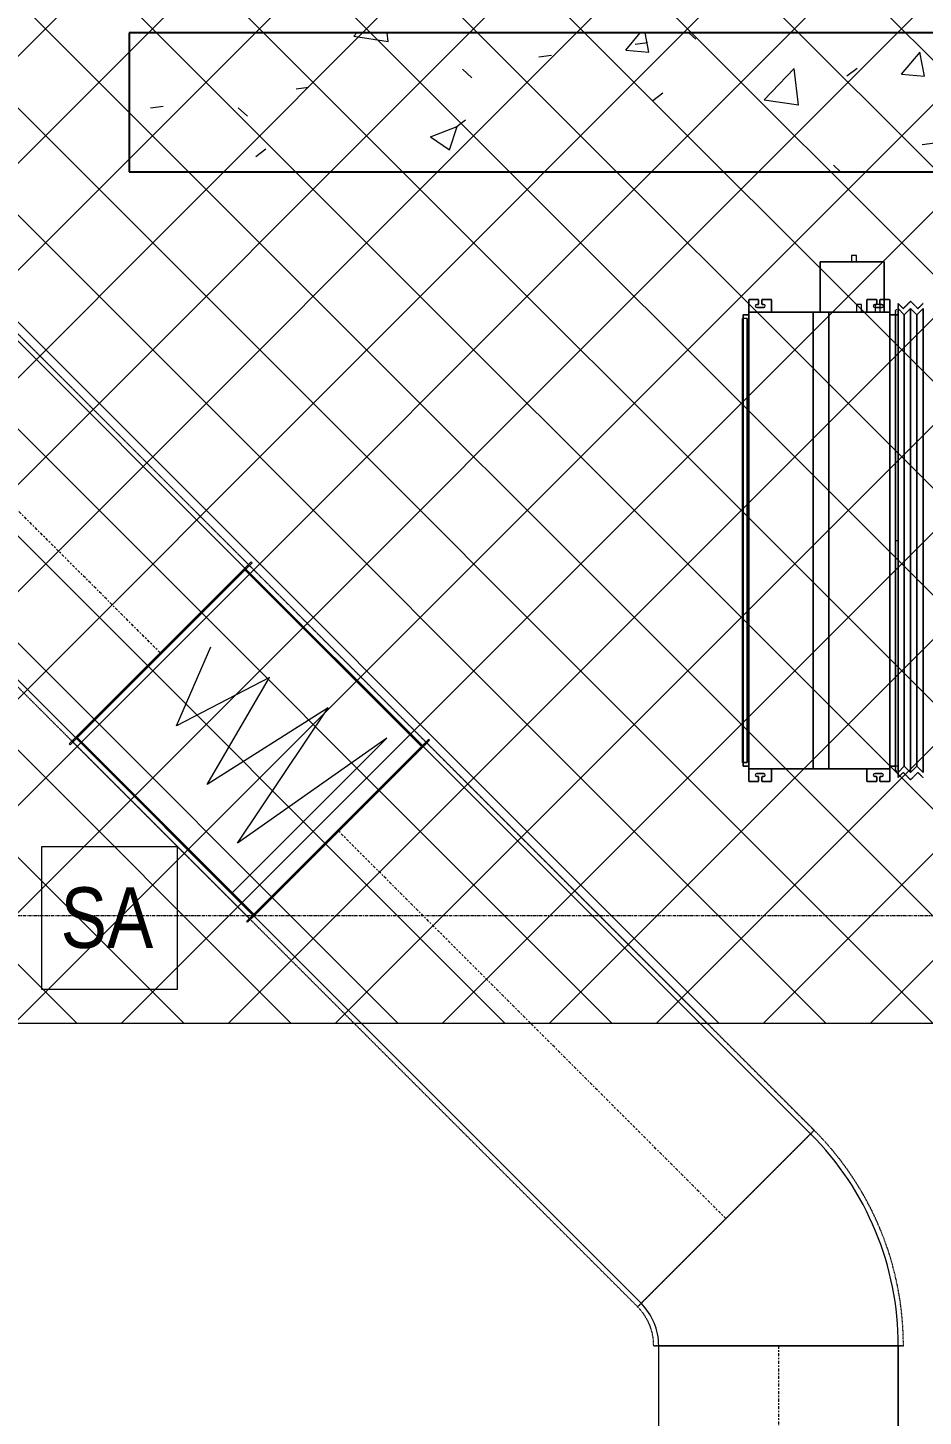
# Model space of a CAD drawing. Header units: inches. Extents: x -83664 to 20107, y -47222 to 19398.
# Drawn here: x -59674 to -56124, y -38748 to -33244 of the extents above; entities that cross this region are included whole.
import ezdxf

# ---------------------------------------------------------------- set-up
doc = ezdxf.new("R2010")
doc.units = ezdxf.units.IN
doc.header["$MEASUREMENT"] = 0
for name, pattern in [('Center', [29.999999, 12, -6, 6, -6]), ('Grid Line', [22.225, 12.7, -3.175, 3.175, -3.175]), ('Hidden 0_50', [1.0584, 0.5292, -0.5292])]:
    doc.linetypes.add(name, pattern=pattern)
doc.layers.add('A-DETL', color=7, linetype='Continuous', lineweight=18, true_color=0x00a600)
doc.layers.add('M-HVAC-DUCT', color=7, linetype='Continuous', lineweight=9, true_color=0xffe97f)
for name, color, linetype, lineweight in [('A-DETL-GENF', 7, 'Continuous', 9), ('A-WALL', 7, 'Continuous', 9), ('A-WALL-PATT', 7, 'Continuous', 25), ('G-ANNO-TEXT', 7, 'Continuous', 9), ('M-EQPM', 7, 'Continuous', 18), ('M-HVAC-DUCT-CNTR', 7, 'Center', 9), ('S-GRID', 7, 'Continuous', 9)]:
    doc.layers.add(name, color=color, linetype=linetype, lineweight=lineweight)
doc.styles.add('Arial Narrow_21', font='ARIALN.TTF', dxfattribs={"height": 240})
pattern_1 = [(135, (63095.9, -94921.1), (-1060.66, -1060.66), []), (225, (63095.9, -94921.1), (1060.66, -1060.66), [])]
pattern_2 = [(225, (285.4, -302), (35.3553, -35.3553), []), (315, (285.4, -302), (35.3553, 35.3553), [])]

# ---------------------------------------------------------------- blocks, each defined once
blk = doc.blocks.new('FCU-03-4R-M - FCU-1F-06-03-8275295-FIRST FLOOR AC CONDITIONING LAYOUT - PART A')
at = {"layer": 'M-EQPM', "lineweight": 9, "true_color": 0x787878}
h = blk.add_hatch(dxfattribs=at)
h.set_pattern_fill('FP_24', color=8, style=0, pattern_type=2)
h.set_pattern_definition(pattern_1)
h.paths.add_polyline_path([(880.1, -302), (-879.9, -302), (-879.9, -304.2), (880.1, -304.2)])
at = {"layer": 'M-EQPM', "lineweight": 9, "true_color": 0xffffff}
h = blk.add_hatch(dxfattribs=at)
h.set_pattern_fill('FP_25', style=0, pattern_type=2)
h.set_pattern_definition(pattern_2)
h.paths.add_polyline_path([(880.1, -302), (-879.9, -302), (-879.9, -304.2), (880.1, -304.2)])
at = {"layer": 'M-EQPM'}
for p, q in [((-955.1, 241.5), (-955.1, 278)), ((-955.1, 278), (-955.1, 241.5)), ((-954.1, 279), (-905.1, 279)), ((-905.1, 279), (-954.1, 279)), ((-905.1, 279), (-905.1, 189)), ((-905.1, 189), (-905.1, 279)), ((905, 279), (-905, 279)), ((-905, 279), (-905, -24.5)), ((-905, -24.5), (-905, 279)), ((-905, 279), (905, 279)), ((905, 279), (-905, 279)), ((-905, 279), (-905, 257.2)), ((-905, 257.2), (-905, 279)), ((-905, 279), (905, 279)), ((-895, 302), (-895, 279)), ((895, 302), (-895, 302)), ((-895, 302), (895, 302)), ((-895, 279), (-895, 302)), ((-895, 279), (895, 279)), ((895, 279), (-895, 279)), ((895, 279), (895, 302)), ((895, 302), (895, 279)), ((905, -24.5), (905, 279)), ((905, 279), (905, -24.5)), ((905, 37.2), (905, 279)), ((905, 279), (905, 37.2)), ((905.1, 279), (954.1, 279)), ((905.1, 189), (905.1, 279)), ((905.1, 279), (905.1, 189)), ((954.1, 279), (905.1, 279)), ((955.1, 278), (955.1, 241.5)), ((955.1, 241.5), (955.1, 278)), ((-905, 257.2), (-1105, 257.2)), ((-1105, 257.2), (-1105, 3.2)), ((-1105, 3.2), (-1105, 257.2)), ((-1105, 257.2), (-905, 257.2)), ((-955.1, 190), (-955.1, 226.5)), ((-955.1, 226.5), (-955.1, 190)), ((-937.1, 240.5), (-954.1, 240.5)), ((-954.1, 240.5), (-937.1, 240.5)), ((-954.1, 227.5), (-937.1, 227.5)), ((-937.1, 227.5), (-954.1, 227.5)), ((-936.1, 247.5), (-936.1, 241.5)), ((-936.1, 241.5), (-936.1, 247.5)), ((-936.1, 226.5), (-936.1, 220.5)), ((-936.1, 220.5), (-936.1, 226.5)), ((-905, 241.7), (-935, 241.7)), ((-935, 241.7), (-935, 221.7)), ((-935, 241.7), (-935, 221.7)), ((-935, 221.7), (-905, 221.7)), ((-923.1, 220.5), (-923.1, 247.5)), ((-923.1, 247.5), (-923.1, 220.5)), ((-905, 221.7), (-905, 241.7)), ((-905, 221.7), (-905, 241.7)), ((923.1, 247.5), (923.1, 220.5)), ((923.1, 220.5), (923.1, 247.5)), ((936.1, 241.5), (936.1, 247.5)), ((936.1, 247.5), (936.1, 241.5)), ((936.1, 220.5), (936.1, 226.5)), ((936.1, 226.5), (936.1, 220.5)), ((954.1, 240.5), (937.1, 240.5)), ((937.1, 240.5), (954.1, 240.5)), ((937.1, 227.5), (954.1, 227.5)), ((954.1, 227.5), (937.1, 227.5)), ((955.1, 226.5), (955.1, 190)), ((955.1, 190), (955.1, 226.5)), ((-905.1, 189), (-954.1, 189)), ((-954.1, 189), (-905.1, 189)), ((-905, 167.9), (-935, 167.9)), ((-935, 167.9), (-935, 147.9)), ((-935, 167.9), (-935, 147.9)), ((-905, 147.9), (-905, 167.9)), ((-905, 147.9), (-905, 167.9)), ((954.1, 189), (905.1, 189)), ((905.1, 189), (954.1, 189)), ((-1105, 147.2), (-1130, 147.2)), ((-1130, 147.2), (-1130, 127.2)), ((-1130, 147.2), (-1130, 127.2)), ((-1130, 127.2), (-1105, 127.2)), ((-1105, 127.2), (-1105, 147.2)), ((-1105, 127.2), (-1105, 147.2)), ((-935, 147.9), (-905, 147.9)), ((-1105, 3.2), (-905, 3.2)), ((-905, 3.2), (-1105, 3.2)), ((-905, 3.2), (-905, 37.2)), ((-905, 37.2), (905, 37.2)), ((905, 37.2), (-905, 37.2)), ((-905, 37.2), (-905, 3.2)), ((-905, -24.5), (905, -24.5)), ((905, -24.5), (-905, -24.5)), ((905, -24.5), (-905, -24.5)), ((-905, -24.5), (-905, -279)), ((-905, -279), (-905, -24.5)), ((-905, -24.5), (905, -24.5)), ((905, -279), (905, -24.5)), ((905, -24.5), (905, -279)), ((-955.1, -226.5), (-955.1, -190)), ((-955.1, -190), (-955.1, -226.5)), ((-954.1, -189), (-905.1, -189)), ((-905.1, -189), (-954.1, -189)), ((-905.1, -189), (-905.1, -279)), ((-905.1, -279), (-905.1, -189)), ((905.1, -189), (954.1, -189)), ((905.1, -279), (905.1, -189)), ((905.1, -189), (905.1, -279)), ((954.1, -189), (905.1, -189)), ((955.1, -190), (955.1, -226.5)), ((955.1, -226.5), (955.1, -190)), ((-955.1, -278), (-955.1, -241.5)), ((-955.1, -241.5), (-955.1, -278)), ((-937.1, -227.5), (-954.1, -227.5)), ((-954.1, -227.5), (-937.1, -227.5)), ((-954.1, -240.5), (-937.1, -240.5)), ((-937.1, -240.5), (-954.1, -240.5)), ((-936.1, -220.5), (-936.1, -226.5)), ((-936.1, -226.5), (-936.1, -220.5)), ((-936.1, -241.5), (-936.1, -247.5)), ((-936.1, -247.5), (-936.1, -241.5)), ((-923.1, -247.5), (-923.1, -220.5)), ((-923.1, -220.5), (-923.1, -247.5)), ((923.1, -220.5), (923.1, -247.5)), ((923.1, -247.5), (923.1, -220.5)), ((936.1, -226.5), (936.1, -220.5)), ((936.1, -220.5), (936.1, -226.5)), ((936.1, -247.5), (936.1, -241.5)), ((936.1, -241.5), (936.1, -247.5)), ((954.1, -227.5), (937.1, -227.5)), ((937.1, -227.5), (954.1, -227.5)), ((937.1, -240.5), (954.1, -240.5)), ((954.1, -240.5), (937.1, -240.5)), ((955.1, -241.5), (955.1, -278)), ((955.1, -278), (955.1, -241.5)), ((-905.1, -279), (-954.1, -279)), ((-954.1, -279), (-905.1, -279)), ((-905, -279), (905, -279)), ((905, -279), (-905, -279)), ((895, -279), (-895, -279)), ((-895, -279), (-895, -302)), ((-895, -302), (-895, -279)), ((-895, -279), (895, -279)), ((-895, -302), (895, -302)), ((895, -302), (-895, -302)), ((880.1, -286.3), (-879.9, -286.3)), ((-879.9, -286.3), (880.1, -286.3)), ((-879.9, -286.3), (-879.9, -302)), ((-879.9, -286.3), (-879.9, -302)), ((880.1, -302), (-879.9, -302)), ((-879.9, -302), (880.1, -302)), ((880.1, -302), (-879.9, -302)), ((-879.9, -302), (880.1, -302)), ((-879.9, -302), (-879.9, -304.2)), ((-879.9, -302), (-879.9, -304.2)), ((880.1, -304.2), (-879.9, -304.2)), ((-879.9, -304.2), (880.1, -304.2)), ((880.1, -302), (880.1, -286.3)), ((880.1, -286.3), (880.1, -302)), ((880.1, -304.2), (880.1, -302)), ((880.1, -302), (880.1, -304.2)), ((895, -302), (895, -279)), ((895, -279), (895, -302)), ((954.1, -279), (905.1, -279)), ((905.1, -279), (954.1, -279))]:
    blk.add_line(p, q, dxfattribs=at)
for centre, radius, start, end in [((-954.1, 278), 1, 90, 180), ((-954.1, 278), 1, 90, 180), ((954.1, 278), 1, 0, 90), ((954.1, 278), 1, 0, 90), ((-954.1, 241.5), 1, 180, 270), ((-954.1, 241.5), 1, 180, 270), ((-954.1, 226.5), 1, 90, 180), ((-954.1, 226.5), 1, 90, 180), ((-937.1, 241.5), 1, 270, 0), ((-937.1, 241.5), 1, 270, 0), ((-937.1, 226.5), 1, 0, 90), ((-937.1, 226.5), 1, 0, 90), ((-929.6, 247.5), 6.5, 0, 180), ((-929.6, 247.5), 6.5, 0, 180), ((-929.6, 220.5), 6.5, 180, 0), ((-929.6, 220.5), 6.5, 180, 0), ((929.6, 247.5), 6.5, 0, 180), ((929.6, 247.5), 6.5, 0, 180), ((929.6, 220.5), 6.5, 180, 0), ((929.6, 220.5), 6.5, 180, 0), ((937.1, 241.5), 1, 180, 270), ((937.1, 241.5), 1, 180, 270), ((937.1, 226.5), 1, 90, 180), ((937.1, 226.5), 1, 90, 180), ((954.1, 241.5), 1, 270, 0), ((954.1, 241.5), 1, 270, 0), ((954.1, 226.5), 1, 0, 90), ((954.1, 226.5), 1, 0, 90), ((-954.1, 190), 1, 180, 270), ((-954.1, 190), 1, 180, 270), ((954.1, 190), 1, 270, 0), ((954.1, 190), 1, 270, 0), ((-954.1, -190), 1, 90, 180), ((-954.1, -190), 1, 90, 180), ((-929.6, -220.5), 6.5, 0, 180), ((-929.6, -220.5), 6.5, 0, 180), ((929.6, -220.5), 6.5, 0, 180), ((929.6, -220.5), 6.5, 0, 180), ((954.1, -190), 1, 0, 90), ((954.1, -190), 1, 0, 90), ((-954.1, -226.5), 1, 180, 270), ((-954.1, -226.5), 1, 180, 270), ((-954.1, -241.5), 1, 90, 180), ((-954.1, -241.5), 1, 90, 180), ((-937.1, -226.5), 1, 270, 0), ((-937.1, -226.5), 1, 270, 0), ((-937.1, -241.5), 1, 0, 90), ((-937.1, -241.5), 1, 0, 90), ((-929.6, -247.5), 6.5, 180, 0), ((-929.6, -247.5), 6.5, 180, 0), ((929.6, -247.5), 6.5, 180, 0), ((929.6, -247.5), 6.5, 180, 0), ((937.1, -226.5), 1, 180, 270), ((937.1, -226.5), 1, 180, 270), ((937.1, -241.5), 1, 90, 180), ((937.1, -241.5), 1, 90, 180), ((954.1, -226.5), 1, 270, 0), ((954.1, -226.5), 1, 270, 0), ((954.1, -241.5), 1, 0, 90), ((954.1, -241.5), 1, 0, 90), ((-954.1, -278), 1, 180, 270), ((-954.1, -278), 1, 180, 270), ((954.1, -278), 1, 270, 0), ((954.1, -278), 1, 270, 0)]:
    blk.add_arc(centre, radius, start, end, dxfattribs=at)
blk = doc.blocks.new('REMC_M_FLEX CONNECTION_Type 2 - V_SAD-8294855-FIRST FLOOR AC CONDITIONING LAYOUT - PART A')
at = {"layer": 'M-HVAC-DUCT', "color": 30, "true_color": 0xff7f00}
for p, q in [((86624.6, 58649.1), (86599.6, 58674.1)), ((86599.6, 58674.1), (86624.6, 58649.1)), ((86599.6, 58674.1), (88439.6, 58674.1)), ((88439.6, 58674.1), (86599.6, 58674.1)), ((88414.6, 58649.1), (88439.6, 58674.1)), ((88414.6, 58649.1), (88439.6, 58674.1)), ((86599.6, 58624.1), (86624.6, 58649.1)), ((86624.6, 58649.1), (86599.6, 58624.1)), ((86599.6, 58624.1), (88439.6, 58624.1)), ((88439.6, 58624.1), (86599.6, 58624.1)), ((88439.6, 58624.1), (86599.6, 58624.1)), ((86624.6, 58599.1), (86599.6, 58624.1)), ((86599.6, 58624.1), (88439.6, 58624.1)), ((86599.6, 58624.1), (86624.6, 58599.1)), ((88414.6, 58649.1), (86624.6, 58649.1)), ((86624.6, 58649.1), (88414.6, 58649.1)), ((88414.6, 58649.1), (86624.6, 58649.1)), ((86624.6, 58649.1), (88414.6, 58649.1)), ((88414.6, 58649.1), (88439.6, 58624.1)), ((88414.6, 58649.1), (88439.6, 58624.1)), ((88439.6, 58624.1), (88414.6, 58599.1)), ((88439.6, 58624.1), (88414.6, 58599.1)), ((86599.6, 58574.1), (86624.6, 58599.1)), ((86624.6, 58599.1), (86599.6, 58574.1)), ((86599.6, 58574.1), (88439.6, 58574.1)), ((88439.6, 58574.1), (86599.6, 58574.1)), ((88414.6, 58599.1), (86624.6, 58599.1)), ((86624.6, 58599.1), (88414.6, 58599.1)), ((86624.6, 58599.1), (88414.6, 58599.1)), ((88414.6, 58599.1), (86624.6, 58599.1)), ((88414.6, 58599.1), (88439.6, 58574.1)), ((88414.6, 58599.1), (88439.6, 58574.1))]:
    blk.add_line(p, q, dxfattribs=at)
blk = doc.blocks.new('GCE-DA-Sound Att-Rectangular_1 - Standerd-8296183-FIRST FLOOR AC CONDITIONING LAYOUT - PART A')
at = {"layer": 'A-DETL-GENF', "color": 30, "true_color": 0xff7f00}
for p, q in [((-500, 475), (-500, -475)), ((500, 475), (-500, 475)), ((-375, -395.8), (-375, 475)), ((500, -475), (500, 475)), ((-375, -395.8), (-250, 316.7)), ((-250, 316.7), (-125, -316.7)), ((-125, -316.7), (0, 237.5)), ((0, 237.5), (125, -237.5)), ((125, -237.5), (250, 158.3)), ((250, 158.3), (375, -158.3)), ((-500, -475), (500, -475))]:
    blk.add_line(p, q, dxfattribs=at)
at = {"layer": 'M-HVAC-DUCT', "color": 30, "true_color": 0xff7f00}
for p, q in [((-500, -510), (-500, 510)), ((-500, 510), (-500, -510)), ((-500, 510), (-495, 510)), ((-500, 510), (-495, 510)), ((-495, -510), (-495, 510)), ((-495, 510), (-495, -510)), ((495, -510), (495, 510)), ((495, 510), (495, -510)), ((495, 510), (500, 510)), ((495, 510), (500, 510)), ((500, -510), (500, 510)), ((500, 510), (500, -510)), ((-500, -475), (-500, 475)), ((-500, 475), (-500, -475)), ((-500, 475), (-495, 475)), ((-500, 475), (-495, 475)), ((-495, -475), (-495, 475)), ((-495, 475), (-495, -475)), ((-495, 475), (495, 475)), ((-495, 475), (495, 475)), ((-495, -475), (-495, 475)), ((-495, 475), (-495, -475)), ((-495, -470), (-495, 470)), ((-495, 470), (-495, -470)), ((-495, 470), (495, 470)), ((-495, 470), (495, 470)), ((495, -475), (495, 475)), ((495, 475), (495, -475)), ((495, -475), (495, 475)), ((495, 475), (495, -475)), ((495, 475), (500, 475)), ((495, 475), (500, 475)), ((495, -470), (495, 470)), ((495, 470), (495, -470)), ((500, -475), (500, 475)), ((500, 475), (500, -475)), ((-495, -475), (-500, -475)), ((-500, -475), (-495, -475)), ((495, -470), (-495, -470)), ((-495, -470), (495, -470)), ((495, -475), (-495, -475)), ((-495, -475), (495, -475)), ((500, -475), (495, -475)), ((495, -475), (500, -475)), ((-495, -510), (-500, -510)), ((-500, -510), (-495, -510)), ((500, -510), (495, -510)), ((495, -510), (500, -510))]:
    blk.add_line(p, q, dxfattribs=at)
blk = doc.blocks.new('M_Rec Elbow - Radius - 0_75W-8294899-FIRST FLOOR AC CONDITIONING LAYOUT - PART A')
at = {"layer": 'M-HVAC-DUCT', "color": 30, "true_color": 0xff7f00}
for p, q in [((-127.2, 544.6), (544.6, -127.2)), ((544.6, -127.2), (-127.2, 544.6)), ((-295.1, 475), (-295.1, -475)), ((-295.1, -475), (-295.1, 475))]:
    blk.add_line(p, q, dxfattribs=at)
for radius in [237.5, 237.5, 1187.5, 1187.5]:
    blk.add_arc((-295.1, 712.5), radius, 270, 315, dxfattribs=at)
blk = doc.blocks.new('TEMW-SMBZ-HO-BM-HVAC-00002_rvt-1-FIRST FLOOR AC CONDITIONING LAYOUT - PART A')
at = {"layer": 'M-HVAC-DUCT', "color": 30, "true_color": 0xff7f00}
for p, q in [((91614, 64016.4), (92643.9, 62986.5)), ((91614, 64016.4), (92643.9, 62986.5)), ((95223.1, 63990.9), (95223.1, 62200.9)), ((95223.1, 62200.9), (95223.1, 63990.9)), ((95223.1, 63990.9), (95233.1, 63990.9)), ((95233.1, 63990.9), (95223.1, 63990.9)), ((95233.1, 63990.9), (95233.1, 62200.9)), ((95233.1, 62200.9), (95233.1, 63990.9)), ((91972.2, 62314.7), (90942.3, 63344.6)), ((90942.3, 63344.6), (91972.2, 62314.7)), ((91972.2, 62314.7), (92643.9, 62986.5)), ((92643.9, 62986.5), (91972.2, 62314.7)), ((92679.3, 61607.6), (93351.1, 62279.4)), ((93351.1, 62279.4), (92679.3, 61607.6)), ((93351.1, 62279.4), (94447.7, 61182.7)), ((93351.1, 62279.4), (94447.7, 61182.7)), ((95233.1, 62200.9), (95223.1, 62200.9)), ((95233.1, 62200.9), (95223.1, 62200.9)), ((93104.2, 61182.7), (92679.3, 61607.6)), ((92679.3, 61607.6), (93104.2, 61182.7)), ((94214.8, 60072.1), (93104.2, 61182.7)), ((93104.2, 61182.7), (94214.8, 60072.1)), ((94447.7, 61182.7), (94886.5, 60743.9)), ((94447.7, 61182.7), (94886.5, 60743.9)), ((94214.8, 60072.1), (94886.5, 60743.9)), ((94886.5, 60743.9), (94214.8, 60072.1)), ((95234.4, 59904.2), (94284.4, 59904.2)), ((94284.4, 59904.2), (95234.4, 59904.2)), ((94284.4, 59148.2), (94284.4, 59904.2)), ((94284.4, 59148.2), (94284.4, 59904.2)), ((95234.4, 59904.2), (95234.4, 59148.2)), ((95234.4, 59148.2), (95234.4, 59904.2))]:
    blk.add_line(p, q, dxfattribs=at)
at = {"layer": 'M-HVAC-DUCT', "color": 30, "linetype": 'Hidden 0_50', "true_color": 0xff7f00}
for p, q in [((92658.1, 63000.6), (91628.2, 64030.5)), ((91628.2, 64030.5), (92658.1, 63000.6)), ((95223.1, 62180.9), (95223.1, 64010.9)), ((95223.1, 64010.9), (95223.1, 62180.9)), ((95233.1, 64010.9), (95223.1, 64010.9)), ((95233.1, 64010.9), (95223.1, 64010.9)), ((95233.1, 62155.9), (95233.1, 64035.9)), ((95233.1, 64035.9), (95254, 64015)), ((95254, 64015), (95233.1, 64035.9)), ((95233.1, 64035.9), (95233.1, 62155.9)), ((95233.1, 62180.9), (95233.1, 64010.9)), ((95233.1, 64010.9), (95233.1, 62180.9)), ((95254, 64015), (95283.1, 64044.1)), ((95283.1, 64044.1), (95254, 64015)), ((95283.1, 64044.1), (95312.2, 64015)), ((95312.2, 64015), (95283.1, 64044.1)), ((95312.2, 64015), (95333.1, 64035.9)), ((95333.1, 64035.9), (95312.2, 64015)), ((90928.1, 63330.5), (91958.1, 62300.6)), ((90928.1, 63330.5), (91958.1, 62300.6)), ((92658.1, 63000.6), (91958.1, 62300.6)), ((91958.1, 62300.6), (92658.1, 63000.6)), ((92658.1, 63000.6), (91958.1, 62300.6)), ((91958.1, 62300.6), (92658.1, 63000.6)), ((93365.2, 62293.5), (92658.1, 63000.6)), ((92658.1, 63000.6), (93365.2, 62293.5)), ((91958.1, 62300.6), (92665.2, 61593.5)), ((92665.2, 61593.5), (91958.1, 62300.6)), ((92665.2, 61593.5), (93365.2, 62293.5)), ((93365.2, 62293.5), (92665.2, 61593.5)), ((93365.2, 62293.5), (92665.2, 61593.5)), ((92665.2, 61593.5), (93365.2, 62293.5)), ((94476, 61182.7), (93365.2, 62293.5)), ((93365.2, 62293.5), (94476, 61182.7)), ((95223.1, 62180.9), (95233.1, 62180.9)), ((95233.1, 62180.9), (95223.1, 62180.9)), ((95254, 62176.7), (95233.1, 62155.9)), ((95233.1, 62155.9), (95254, 62176.7)), ((95283.1, 62147.6), (95254, 62176.7)), ((95254, 62176.7), (95283.1, 62147.6)), ((95312.2, 62176.7), (95283.1, 62147.6)), ((95283.1, 62147.6), (95312.2, 62176.7)), ((95333.1, 62155.9), (95312.2, 62176.7)), ((95312.2, 62176.7), (95333.1, 62155.9)), ((92665.2, 61593.5), (93076, 61182.7)), ((92665.2, 61593.5), (93076, 61182.7)), ((93076, 61182.7), (94200.6, 60058)), ((93076, 61182.7), (94200.6, 60058)), ((94900.7, 60758), (94476, 61182.7)), ((94476, 61182.7), (94900.7, 60758)), ((94900.7, 60758), (94200.6, 60058)), ((94200.6, 60058), (94900.7, 60758)), ((94900.7, 60758), (94200.6, 60058)), ((94200.6, 60058), (94900.7, 60758)), ((94264.4, 59904.2), (95254.4, 59904.2)), ((95254.4, 59904.2), (94264.4, 59904.2))]:
    blk.add_line(p, q, dxfattribs=at)
for radius, start in [(1207.5, 360), (1207.5, 0), (217.5, 0), (217.5, 0)]:
    blk.add_arc((94046.9, 59904.2), radius, start, 45, dxfattribs=at)
at = {"layer": 'M-HVAC-DUCT-CNTR', "color": 30, "true_color": 0xff7f00}
for p, q in [((92308.1, 62650.6), (91278.1, 63680.5)), ((95223.1, 63095.9), (95233.1, 63095.9)), ((93776, 61182.7), (93015.2, 61943.5)), ((94550.7, 60408), (93776, 61182.7)), ((94759.4, 59904.2), (94759.4, 59148.2))]:
    blk.add_line(p, q, dxfattribs=at)
at = {"layer": 'M-EQPM', "color": 6, "linetype": 'Hidden 0_50', "lineweight": 9, "true_color": 0xff00ff, "rotation": 269.9999999999996}
blk.add_blockref('FCU-03-4R-M - FCU-1F-06-03-8275295-FIRST FLOOR AC CONDITIONING LAYOUT - PART A', (94921.1, 63095.9), dxfattribs=at)
at = {"layer": 'M-HVAC-DUCT', "color": 6, "linetype": 'Hidden 0_50', "lineweight": 9, "true_color": 0xff00ff}
for name, p, rotation in [('REMC_M_FLEX CONNECTION_Type 2 - V_SAD-8294855-FIRST FLOOR AC CONDITIONING LAYOUT - PART A', (36659, 150615.5), 270), ('GCE-DA-Sound Att-Rectangular_1 - Standerd-8296183-FIRST FLOOR AC CONDITIONING LAYOUT - PART A', (92661.6, 62297), 135), ('M_Rec Elbow - Radius - 0_75W-8294899-FIRST FLOOR AC CONDITIONING LAYOUT - PART A', (94759.4, 60199.3), 90)]:
    blk.add_blockref(name, p, dxfattribs=dict(at, rotation=rotation))
blk = doc.blocks.new('FCU-03-4R-M - FCU-1F-06-03-V260-FIRST FLOOR AC CONDITIONING LAYOUT - PART A')
at = {"layer": 'M-EQPM', "lineweight": 9, "true_color": 0x787878}
h = blk.add_hatch(dxfattribs=at)
h.set_pattern_fill('FP_24', color=8, style=0, pattern_type=2)
h.set_pattern_definition(pattern_1)
h.paths.add_polyline_path([(880.1, -302), (-879.9, -302), (-879.9, -304.2), (880.1, -304.2)])
at = {"layer": 'M-EQPM', "lineweight": 9, "true_color": 0xffffff}
h = blk.add_hatch(dxfattribs=at)
h.set_pattern_fill('FP_25', style=0, pattern_type=2)
h.set_pattern_definition(pattern_2)
h.paths.add_polyline_path([(880.1, -302), (-879.9, -302), (-879.9, -304.2), (880.1, -304.2)])
at = {"layer": 'M-EQPM'}
for p, q in [((-955.1, 241.5), (-955.1, 278)), ((-955.1, 278), (-955.1, 241.5)), ((-954.1, 279), (-905.1, 279)), ((-905.1, 279), (-954.1, 279)), ((-905.1, 279), (-905.1, 189)), ((-905.1, 189), (-905.1, 279)), ((905, 279), (-905, 279)), ((-905, 279), (-905, -24.5)), ((-905, -24.5), (-905, 279)), ((-905, 279), (905, 279)), ((905, 279), (-905, 279)), ((-905, 279), (-905, 257.2)), ((-905, 257.2), (-905, 279)), ((-905, 279), (905, 279)), ((-895, 302), (-895, 279)), ((895, 302), (-895, 302)), ((-895, 302), (895, 302)), ((-895, 279), (-895, 302)), ((-895, 279), (895, 279)), ((895, 279), (-895, 279)), ((895, 279), (895, 302)), ((895, 302), (895, 279)), ((905, -24.5), (905, 279)), ((905, 279), (905, -24.5)), ((905, 37.2), (905, 279)), ((905, 279), (905, 37.2)), ((905.1, 279), (954.1, 279)), ((905.1, 189), (905.1, 279)), ((905.1, 279), (905.1, 189)), ((954.1, 279), (905.1, 279)), ((955.1, 278), (955.1, 241.5)), ((955.1, 241.5), (955.1, 278)), ((-905, 257.2), (-1105, 257.2)), ((-1105, 257.2), (-1105, 3.2)), ((-1105, 3.2), (-1105, 257.2)), ((-1105, 257.2), (-905, 257.2)), ((-955.1, 190), (-955.1, 226.5)), ((-955.1, 226.5), (-955.1, 190)), ((-937.1, 240.5), (-954.1, 240.5)), ((-954.1, 240.5), (-937.1, 240.5)), ((-954.1, 227.5), (-937.1, 227.5)), ((-937.1, 227.5), (-954.1, 227.5)), ((-936.1, 247.5), (-936.1, 241.5)), ((-936.1, 241.5), (-936.1, 247.5)), ((-936.1, 226.5), (-936.1, 220.5)), ((-936.1, 220.5), (-936.1, 226.5)), ((-905, 241.7), (-935, 241.7)), ((-935, 241.7), (-935, 221.7)), ((-935, 241.7), (-935, 221.7)), ((-935, 221.7), (-905, 221.7)), ((-923.1, 220.5), (-923.1, 247.5)), ((-923.1, 247.5), (-923.1, 220.5)), ((-905, 221.7), (-905, 241.7)), ((-905, 221.7), (-905, 241.7)), ((923.1, 247.5), (923.1, 220.5)), ((923.1, 220.5), (923.1, 247.5)), ((936.1, 241.5), (936.1, 247.5)), ((936.1, 247.5), (936.1, 241.5)), ((936.1, 220.5), (936.1, 226.5)), ((936.1, 226.5), (936.1, 220.5)), ((954.1, 240.5), (937.1, 240.5)), ((937.1, 240.5), (954.1, 240.5)), ((937.1, 227.5), (954.1, 227.5)), ((954.1, 227.5), (937.1, 227.5)), ((955.1, 226.5), (955.1, 190)), ((955.1, 190), (955.1, 226.5)), ((-905.1, 189), (-954.1, 189)), ((-954.1, 189), (-905.1, 189)), ((-905, 167.9), (-935, 167.9)), ((-935, 167.9), (-935, 147.9)), ((-935, 167.9), (-935, 147.9)), ((-905, 147.9), (-905, 167.9)), ((-905, 147.9), (-905, 167.9)), ((954.1, 189), (905.1, 189)), ((905.1, 189), (954.1, 189)), ((-1105, 147.2), (-1130, 147.2)), ((-1130, 147.2), (-1130, 127.2)), ((-1130, 147.2), (-1130, 127.2)), ((-1130, 127.2), (-1105, 127.2)), ((-1105, 127.2), (-1105, 147.2)), ((-1105, 127.2), (-1105, 147.2)), ((-935, 147.9), (-905, 147.9)), ((-1105, 3.2), (-905, 3.2)), ((-905, 3.2), (-1105, 3.2)), ((-905, 3.2), (-905, 37.2)), ((-905, 37.2), (905, 37.2)), ((905, 37.2), (-905, 37.2)), ((-905, 37.2), (-905, 3.2)), ((-905, -24.5), (905, -24.5)), ((905, -24.5), (-905, -24.5)), ((905, -24.5), (-905, -24.5)), ((-905, -24.5), (-905, -279)), ((-905, -279), (-905, -24.5)), ((-905, -24.5), (905, -24.5)), ((905, -279), (905, -24.5)), ((905, -24.5), (905, -279)), ((-955.1, -226.5), (-955.1, -190)), ((-955.1, -190), (-955.1, -226.5)), ((-954.1, -189), (-905.1, -189)), ((-905.1, -189), (-954.1, -189)), ((-905.1, -189), (-905.1, -279)), ((-905.1, -279), (-905.1, -189)), ((905.1, -189), (954.1, -189)), ((905.1, -279), (905.1, -189)), ((905.1, -189), (905.1, -279)), ((954.1, -189), (905.1, -189)), ((955.1, -190), (955.1, -226.5)), ((955.1, -226.5), (955.1, -190)), ((-955.1, -278), (-955.1, -241.5)), ((-955.1, -241.5), (-955.1, -278)), ((-937.1, -227.5), (-954.1, -227.5)), ((-954.1, -227.5), (-937.1, -227.5)), ((-954.1, -240.5), (-937.1, -240.5)), ((-937.1, -240.5), (-954.1, -240.5)), ((-936.1, -220.5), (-936.1, -226.5)), ((-936.1, -226.5), (-936.1, -220.5)), ((-936.1, -241.5), (-936.1, -247.5)), ((-936.1, -247.5), (-936.1, -241.5)), ((-923.1, -247.5), (-923.1, -220.5)), ((-923.1, -220.5), (-923.1, -247.5)), ((923.1, -220.5), (923.1, -247.5)), ((923.1, -247.5), (923.1, -220.5)), ((936.1, -226.5), (936.1, -220.5)), ((936.1, -220.5), (936.1, -226.5)), ((936.1, -247.5), (936.1, -241.5)), ((936.1, -241.5), (936.1, -247.5)), ((954.1, -227.5), (937.1, -227.5)), ((937.1, -227.5), (954.1, -227.5)), ((937.1, -240.5), (954.1, -240.5)), ((954.1, -240.5), (937.1, -240.5)), ((955.1, -241.5), (955.1, -278)), ((955.1, -278), (955.1, -241.5)), ((-905.1, -279), (-954.1, -279)), ((-954.1, -279), (-905.1, -279)), ((-905, -279), (905, -279)), ((905, -279), (-905, -279)), ((895, -279), (-895, -279)), ((-895, -279), (-895, -302)), ((-895, -302), (-895, -279)), ((-895, -279), (895, -279)), ((-895, -302), (895, -302)), ((895, -302), (-895, -302)), ((880.1, -286.3), (-879.9, -286.3)), ((-879.9, -286.3), (880.1, -286.3)), ((-879.9, -286.3), (-879.9, -302)), ((-879.9, -286.3), (-879.9, -302)), ((880.1, -302), (-879.9, -302)), ((-879.9, -302), (880.1, -302)), ((880.1, -302), (-879.9, -302)), ((-879.9, -302), (880.1, -302)), ((-879.9, -302), (-879.9, -304.2)), ((-879.9, -302), (-879.9, -304.2)), ((880.1, -304.2), (-879.9, -304.2)), ((-879.9, -304.2), (880.1, -304.2)), ((880.1, -302), (880.1, -286.3)), ((880.1, -286.3), (880.1, -302)), ((880.1, -304.2), (880.1, -302)), ((880.1, -302), (880.1, -304.2)), ((895, -302), (895, -279)), ((895, -279), (895, -302)), ((954.1, -279), (905.1, -279)), ((905.1, -279), (954.1, -279))]:
    blk.add_line(p, q, dxfattribs=at)
for centre, radius, start, end in [((-954.1, 278), 1, 90, 180), ((-954.1, 278), 1, 90, 180), ((954.1, 278), 1, 0, 90), ((954.1, 278), 1, 0, 90), ((-954.1, 241.5), 1, 180, 270), ((-954.1, 241.5), 1, 180, 270), ((-954.1, 226.5), 1, 90, 180), ((-954.1, 226.5), 1, 90, 180), ((-937.1, 241.5), 1, 270, 0), ((-937.1, 241.5), 1, 270, 0), ((-937.1, 226.5), 1, 0, 90), ((-937.1, 226.5), 1, 0, 90), ((-929.6, 247.5), 6.5, 0, 180), ((-929.6, 247.5), 6.5, 0, 180), ((-929.6, 220.5), 6.5, 180, 0), ((-929.6, 220.5), 6.5, 180, 0), ((929.6, 247.5), 6.5, 0, 180), ((929.6, 247.5), 6.5, 0, 180), ((929.6, 220.5), 6.5, 180, 0), ((929.6, 220.5), 6.5, 180, 0), ((937.1, 241.5), 1, 180, 270), ((937.1, 241.5), 1, 180, 270), ((937.1, 226.5), 1, 90, 180), ((937.1, 226.5), 1, 90, 180), ((954.1, 241.5), 1, 270, 0), ((954.1, 241.5), 1, 270, 0), ((954.1, 226.5), 1, 0, 90), ((954.1, 226.5), 1, 0, 90), ((-954.1, 190), 1, 180, 270), ((-954.1, 190), 1, 180, 270), ((954.1, 190), 1, 270, 0), ((954.1, 190), 1, 270, 0), ((-954.1, -190), 1, 90, 180), ((-954.1, -190), 1, 90, 180), ((-929.6, -220.5), 6.5, 0, 180), ((-929.6, -220.5), 6.5, 0, 180), ((929.6, -220.5), 6.5, 0, 180), ((929.6, -220.5), 6.5, 0, 180), ((954.1, -190), 1, 0, 90), ((954.1, -190), 1, 0, 90), ((-954.1, -226.5), 1, 180, 270), ((-954.1, -226.5), 1, 180, 270), ((-954.1, -241.5), 1, 90, 180), ((-954.1, -241.5), 1, 90, 180), ((-937.1, -226.5), 1, 270, 0), ((-937.1, -226.5), 1, 270, 0), ((-937.1, -241.5), 1, 0, 90), ((-937.1, -241.5), 1, 0, 90), ((-929.6, -247.5), 6.5, 180, 0), ((-929.6, -247.5), 6.5, 180, 0), ((929.6, -247.5), 6.5, 180, 0), ((929.6, -247.5), 6.5, 180, 0), ((937.1, -226.5), 1, 180, 270), ((937.1, -226.5), 1, 180, 270), ((937.1, -241.5), 1, 90, 180), ((937.1, -241.5), 1, 90, 180), ((954.1, -226.5), 1, 270, 0), ((954.1, -226.5), 1, 270, 0), ((954.1, -241.5), 1, 0, 90), ((954.1, -241.5), 1, 0, 90), ((-954.1, -278), 1, 180, 270), ((-954.1, -278), 1, 180, 270), ((954.1, -278), 1, 270, 0), ((954.1, -278), 1, 270, 0)]:
    blk.add_arc(centre, radius, start, end, dxfattribs=at)
blk = doc.blocks.new('TEMW-SMBZ-HO-BM-HVAC-00002_rvt-2-FIRST FLOOR AC CONDITIONING LAYOUT - PART A')
at = {"layer": 'M-HVAC-DUCT', "color": 30, "true_color": 0xff7f00}
for p, q in [((91614, 64016.4), (92643.9, 62986.5)), ((91614, 64016.4), (92643.9, 62986.5)), ((95223.1, 63990.9), (95223.1, 62200.9)), ((95223.1, 62200.9), (95223.1, 63990.9)), ((95223.1, 63990.9), (95233.1, 63990.9)), ((95233.1, 63990.9), (95223.1, 63990.9)), ((95233.1, 63990.9), (95233.1, 62200.9)), ((95233.1, 62200.9), (95233.1, 63990.9)), ((91972.2, 62314.7), (90942.3, 63344.6)), ((90942.3, 63344.6), (91972.2, 62314.7)), ((91972.2, 62314.7), (92643.9, 62986.5)), ((92643.9, 62986.5), (91972.2, 62314.7)), ((92679.3, 61607.6), (93351.1, 62279.4)), ((93351.1, 62279.4), (92679.3, 61607.6)), ((93351.1, 62279.4), (94447.7, 61182.7)), ((93351.1, 62279.4), (94447.7, 61182.7)), ((95233.1, 62200.9), (95223.1, 62200.9)), ((95233.1, 62200.9), (95223.1, 62200.9)), ((93104.2, 61182.7), (92679.3, 61607.6)), ((92679.3, 61607.6), (93104.2, 61182.7)), ((94214.8, 60072.1), (93104.2, 61182.7)), ((93104.2, 61182.7), (94214.8, 60072.1)), ((94447.7, 61182.7), (94886.5, 60743.9)), ((94447.7, 61182.7), (94886.5, 60743.9)), ((94214.8, 60072.1), (94886.5, 60743.9)), ((94886.5, 60743.9), (94214.8, 60072.1)), ((95234.4, 59904.2), (94284.4, 59904.2)), ((94284.4, 59904.2), (95234.4, 59904.2)), ((94284.4, 59148.2), (94284.4, 59904.2)), ((94284.4, 59148.2), (94284.4, 59904.2)), ((95234.4, 59904.2), (95234.4, 59148.2)), ((95234.4, 59148.2), (95234.4, 59904.2))]:
    blk.add_line(p, q, dxfattribs=at)
at = {"layer": 'M-HVAC-DUCT', "color": 30, "linetype": 'Hidden 0_50', "true_color": 0xff7f00}
for p, q in [((92658.1, 63000.6), (91628.2, 64030.5)), ((91628.2, 64030.5), (92658.1, 63000.6)), ((95223.1, 62180.9), (95223.1, 64010.9)), ((95223.1, 64010.9), (95223.1, 62180.9)), ((95233.1, 64010.9), (95223.1, 64010.9)), ((95233.1, 64010.9), (95223.1, 64010.9)), ((95233.1, 62155.9), (95233.1, 64035.9)), ((95233.1, 64035.9), (95254, 64015)), ((95254, 64015), (95233.1, 64035.9)), ((95233.1, 64035.9), (95233.1, 62155.9)), ((95233.1, 62180.9), (95233.1, 64010.9)), ((95233.1, 64010.9), (95233.1, 62180.9)), ((95254, 64015), (95283.1, 64044.1)), ((95283.1, 64044.1), (95254, 64015)), ((95283.1, 64044.1), (95312.2, 64015)), ((95312.2, 64015), (95283.1, 64044.1)), ((95312.2, 64015), (95333.1, 64035.9)), ((95333.1, 64035.9), (95312.2, 64015)), ((90928.1, 63330.5), (91958.1, 62300.6)), ((90928.1, 63330.5), (91958.1, 62300.6)), ((92658.1, 63000.6), (91958.1, 62300.6)), ((91958.1, 62300.6), (92658.1, 63000.6)), ((92658.1, 63000.6), (91958.1, 62300.6)), ((91958.1, 62300.6), (92658.1, 63000.6)), ((93365.2, 62293.5), (92658.1, 63000.6)), ((92658.1, 63000.6), (93365.2, 62293.5)), ((91958.1, 62300.6), (92665.2, 61593.5)), ((92665.2, 61593.5), (91958.1, 62300.6)), ((92665.2, 61593.5), (93365.2, 62293.5)), ((93365.2, 62293.5), (92665.2, 61593.5)), ((93365.2, 62293.5), (92665.2, 61593.5)), ((92665.2, 61593.5), (93365.2, 62293.5)), ((94476, 61182.7), (93365.2, 62293.5)), ((93365.2, 62293.5), (94476, 61182.7)), ((95223.1, 62180.9), (95233.1, 62180.9)), ((95233.1, 62180.9), (95223.1, 62180.9)), ((95254, 62176.7), (95233.1, 62155.9)), ((95233.1, 62155.9), (95254, 62176.7)), ((95283.1, 62147.6), (95254, 62176.7)), ((95254, 62176.7), (95283.1, 62147.6)), ((95312.2, 62176.7), (95283.1, 62147.6)), ((95283.1, 62147.6), (95312.2, 62176.7)), ((95333.1, 62155.9), (95312.2, 62176.7)), ((95312.2, 62176.7), (95333.1, 62155.9)), ((92665.2, 61593.5), (93076, 61182.7)), ((92665.2, 61593.5), (93076, 61182.7)), ((93076, 61182.7), (94200.6, 60058)), ((93076, 61182.7), (94200.6, 60058)), ((94900.7, 60758), (94476, 61182.7)), ((94476, 61182.7), (94900.7, 60758)), ((94900.7, 60758), (94200.6, 60058)), ((94200.6, 60058), (94900.7, 60758)), ((94900.7, 60758), (94200.6, 60058)), ((94200.6, 60058), (94900.7, 60758)), ((94264.4, 59904.2), (95254.4, 59904.2)), ((95254.4, 59904.2), (94264.4, 59904.2))]:
    blk.add_line(p, q, dxfattribs=at)
for radius, start in [(1207.5, 360), (1207.5, 0), (217.5, 0), (217.5, 0)]:
    blk.add_arc((94046.9, 59904.2), radius, start, 45, dxfattribs=at)
at = {"layer": 'M-HVAC-DUCT-CNTR', "color": 30, "true_color": 0xff7f00}
for p, q in [((92308.1, 62650.6), (91278.1, 63680.5)), ((95223.1, 63095.9), (95233.1, 63095.9)), ((93776, 61182.7), (93015.2, 61943.5)), ((94550.7, 60408), (93776, 61182.7)), ((94759.4, 59904.2), (94759.4, 59148.2))]:
    blk.add_line(p, q, dxfattribs=at)
at = {"layer": 'M-EQPM', "color": 6, "linetype": 'Hidden 0_50', "lineweight": 9, "true_color": 0xff00ff, "rotation": 269.9999999999996}
blk.add_blockref('FCU-03-4R-M - FCU-1F-06-03-V260-FIRST FLOOR AC CONDITIONING LAYOUT - PART A', (94921.1, 63095.9), dxfattribs=at)
at = {"layer": 'M-HVAC-DUCT', "color": 6, "linetype": 'Hidden 0_50', "lineweight": 9, "true_color": 0xff00ff}
for name, p, rotation in [('REMC_M_FLEX CONNECTION_Type 2 - V_SAD-8294855-FIRST FLOOR AC CONDITIONING LAYOUT - PART A', (36659, 150615.5), 270), ('GCE-DA-Sound Att-Rectangular_1 - Standerd-8296183-FIRST FLOOR AC CONDITIONING LAYOUT - PART A', (92661.6, 62297), 135), ('M_Rec Elbow - Radius - 0_75W-8294899-FIRST FLOOR AC CONDITIONING LAYOUT - PART A', (94759.4, 60199.3), 90)]:
    blk.add_blockref(name, p, dxfattribs=dict(at, rotation=rotation))
blk = doc.blocks.new('SMBZ_Hospital Arch Model_2026_01_29_rvt-1-FIRST FLOOR AC CONDITIONING LAYOUT - PART A')
at = {"layer": 'A-WALL-PATT', "lineweight": 9, "true_color": 0xbbbbbb}
h = blk.add_hatch(dxfattribs=at)
h.set_pattern_fill('FP_14', color=9, style=0, pattern_type=2)
h.set_pattern_definition([(50, (0, 0), (1093.1044, -95.634), [114.3, -1257.3]), (355, (0, 0), (-211.457, 1146.341), [91.44, -1005.84]), (100.451, (91.1, -8), (881.656, 1050.7), [97.14, -1068.54]), (46.184, (0, 304.8), (1626.475, -252.257), [171.45, -1885.95]), (96.636, (135.5, 283.8), (1424.416, 1484.565), [145.71, -1602.81]), (351.184, (0, 304.8), (1424.43, 1484.551), [137.16, -1508.76]), (21, (152.4, 228.6), (909.686, -613.591), [114.3, -1257.3]), (326, (152.4, 228.6), (370.812, 1105.129), [91.44, -1005.84]), (71.451, (228.2, 177.5), (1280.503, 491.528), [97.14, -1068.54]), (37.5, (0, 0), (18.5313, 507.3303), [50.292, -943.356, 50.292, -970.788, -1009.65]), (37.5, (0, 0), (18.5313, 507.3303), [-2014.728, 50.292, -959.358]), (7.5, (0, 0), (400.9178, 601.0836), [50.292, -531.876, 50.292, -920.496, -384.81]), (7.5, (0, 0), (400.9178, 601.0836), [-1552.956, 50.292, -334.518]), (327.5, (-339.85, 0), (813.5452, -34.3737), [50.292, -330.708, 50.292, -1138.428, -1577.34]), (327.5, (-339.85, 0), (813.5452, -34.3737), [-1569.72, 50.292, -1527.048]), (317.5, (-492.25, 0), (888.7755, 152.56), [50.292, -445.008, 50.292, -739.14, -1120.14]), (317.5, (-492.25, 0), (888.7755, 152.56), [-1284.732, 50.292, -1069.848])])
h.paths.add_polyline_path([(97934.4, 64557.7), (97934.4, 65107.7), (92184.4, 65107.7), (92184.4, 64557.7)])
at = {"layer": 'A-WALL', "color": 9, "lineweight": 25, "true_color": 0xbbbbbb}
for p, q in [((97934.4, 65107.7), (92184.4, 65107.7)), ((92184.4, 65107.7), (92184.4, 64557.7)), ((92184.4, 64557.7), (97934.4, 64557.7))]:
    blk.add_line(p, q, dxfattribs=at)
at = {"layer": 'A-WALL', "color": 9, "true_color": 0xbbbbbb}
for p, q in [((97934.4, 65107.7), (92184.4, 65107.7)), ((92184.4, 64557.7), (92184.4, 65107.7)), ((92184.4, 64557.7), (97934.4, 64557.7))]:
    blk.add_line(p, q, dxfattribs=at)

msp = doc.modelspace()

# ---------------------------------------------------------------- hatches: boundary and pattern name
at = {"layer": 'A-DETL-GENF', "true_color": 0xff0000}
h = msp.add_hatch(dxfattribs=at)
h.set_pattern_fill('FP_59', color=1, style=0, pattern_type=2)
h.set_pattern_definition([(45, (-151456.65, -98372.2), (-212.13203, 212.13203), []), (135, (-151456.65, -98372.2), (-212.13203, -212.13203), [])])
h.paths.add_polyline_path([(-62993, -37189.5), (-27297.3, -37189.5), (-27297.3, -98.4), (-62993, -98.4), (-62993, -33333)])

# ---------------------------------------------------------------- linework, layer by layer
at = {"layer": 'A-DETL', "color": 1, "lineweight": 9, "true_color": 0xff0000}
msp.add_line((-62993, -37189.5), (-27297.3, -37189.5), dxfattribs=at)
at = {"layer": 'G-ANNO-TEXT', "flags": 128}
msp.add_lwpolyline([(-59618.3, -36488.8), (-59081.3, -36488.8), (-59081.3, -37055.8), (-59618.3, -37055.8)], close=True, dxfattribs=at)
at = {"layer": 'S-GRID', "color": 254, "linetype": 'Grid Line', "true_color": 0xdcdcdc}
msp.add_line((20106.7, -36764.5), (-81517, -36764.5), dxfattribs=at)

# ---------------------------------------------------------------- block references
at = {"lineweight": 5}
for name in ['SMBZ_Hospital Arch Model_2026_01_29_rvt-1-FIRST FLOOR AC CONDITIONING LAYOUT - PART A', 'TEMW-SMBZ-HO-BM-HVAC-00002_rvt-1-FIRST FLOOR AC CONDITIONING LAYOUT - PART A', 'TEMW-SMBZ-HO-BM-HVAC-00002_rvt-2-FIRST FLOOR AC CONDITIONING LAYOUT - PART A']:
    msp.add_blockref(name, (-151456.7, -98372.2), dxfattribs=at)

# ---------------------------------------------------------------- texts
at = {"layer": 'G-ANNO-TEXT', "insert": (-59543.3, -36651.2), "char_height": 240, "width": 456.962, "attachment_point": 1, "style": 'Arial Narrow_21'}
msp.add_mtext('SA', dxfattribs=at)

doc.saveas('drawing.dxf')
